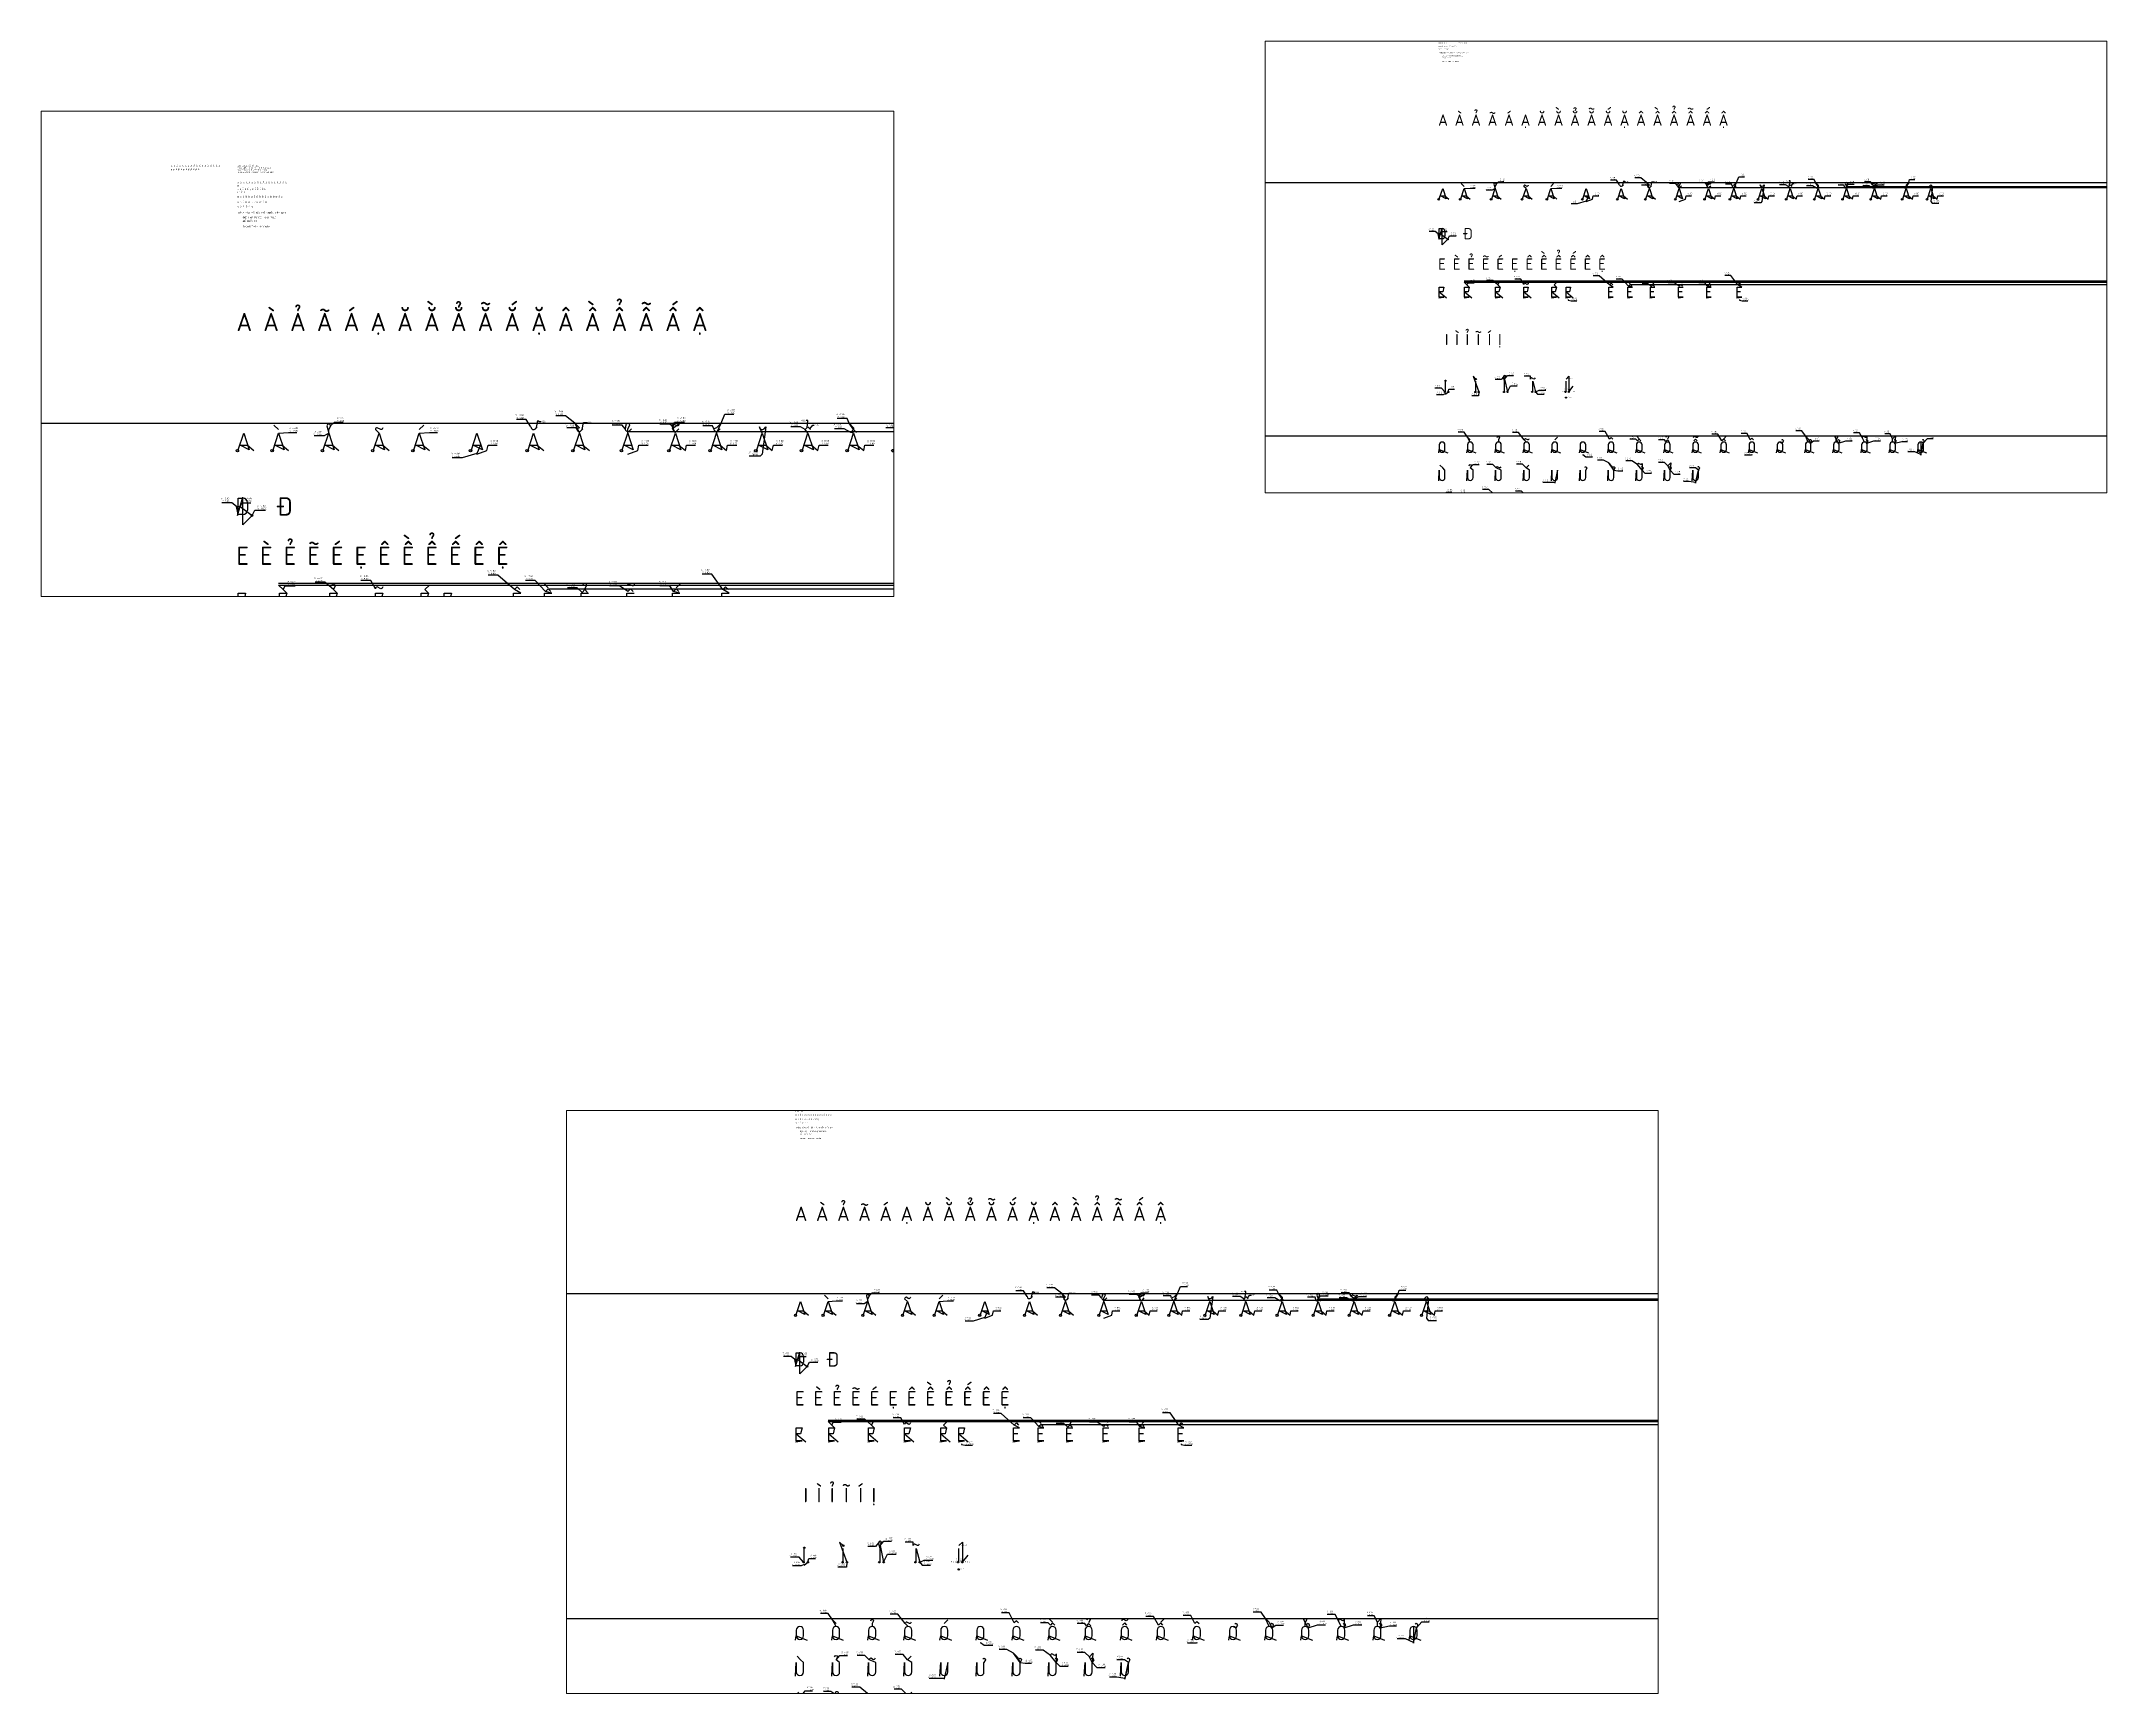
# Paper-space layout 'Layout1' of a CAD drawing. Header units: millimetres. Extents: x 3.3 to 14.5, y -3.4 to 5.6.
# The model-space entities are those that its viewports show. They can reach past a viewport. Long polylines and large blocks are cut down to what shows.
import ezdxf

# ---------------------------------------------------------------- set-up
doc = ezdxf.new("R2010")
doc.units = ezdxf.units.MM
doc.linetypes.add('DASHED', pattern=[0.75, 0.5, -0.25])
for name, color, linetype in [('1', 1, 'Continuous'), ('2', 2, 'Continuous'), ('7', 7, 'DASHED'), ('TEKST-1.5mm', 7, 'Continuous')]:
    doc.layers.add(name, color=color, linetype=linetype)
doc.styles.add('xiso', font='iso3098b.shx', dxfattribs={"bigfont": 'as_sym.shx'})
doc.dimstyles.new('xStandard', dxfattribs={"dimtxt": 1.8, "dimasz": 1.8, "dimexe": 0.5, "dimexo": 0.55, "dimgap": 0.75, "dimtad": 1, "dimdec": 0, "dimlfac": 1000, "dimzin": 3, "dimdsep": 46, "dimtxsty": 'xiso', "dimcen": 0.25, "dimdle": 0.0625, "dimclrd": 1, "dimclre": 1, "dimclrt": 7, "dimadec": 0, "dimazin": 0, "dimtfac": 1, "dimtofl": 0, "dimtmove": 2, "dimatfit": 3, "dimfxl": 1, "dimtolj": 1, "dimtzin": 0, "dimarcsym": 0})

msp = doc.modelspace()

# ---------------------------------------------------------------- linework, layer by layer
at = {"layer": '1'}
msp.add_line((574, -3), (574, -4), dxfattribs=at)
at = {"layer": '2'}
for p, q in [((226, -319), (231, -314)), ((226, -341), (226, -323))]:
    msp.add_line(p, q, dxfattribs=at)
at = {"layer": '7'}
for p, q in [((98, 27), (100, 19)), ((100, 19), (100, 23)), ((155, 19), (151, 23)), ((369, 30), (374, 19)), ((374, 25), (371, 24)), ((425, 28), (424, 24)), ((427, 19), (427, 24)), ((479, 19), (475, 27)), ((483, 29), (476, 24)), ((524, 25), (521, 24)), ((524, 19), (529, 30)), ((574, 19), (571, 26)), ((578, 26), (574, -4)), ((624, 19), (621, 23)), ((674, 23), (669, 30)), ((674, 25), (674, 23)), ((722, 28), (724, 23)), ((724, 23), (724, 24)), ((774, 23), (770, 26)), ((774, 23), (778, 28)), ((835, 30), (830, 23)), ((830, 25), (830, 23)), ((874, 19), (871, 23)), ((877, 23), (874, -4)), ((0, 0), (1, 1)), ((13, 1), (3, 6)), ((11, 6), (18, 0)), ((38, 0), (39, 1)), ((51, 1), (41, 6)), ((49, 6), (56, 0)), ((93, 0), (94, 1)), ((106, 1), (96, 6)), ((104, 6), (111, 0)), ((148, 0), (149, 1)), ((161, 1), (151, 6)), ((159, 6), (166, 0)), ((192, 0), (193, 1)), ((205, 1), (195, 6)), ((203, 6), (210, 0)), ((255, 0), (256, 1)), ((268, 1), (258, 6)), ((266, 6), (262, -3)), ((262, -4), (273, 0)), ((317, 0), (318, 1)), ((330, 1), (320, 6)), ((328, 6), (335, 0)), ((367, 0), (368, 1)), ((380, 1), (370, 6)), ((378, 6), (385, 0)), ((420, 0), (421, 1)), ((433, 1), (423, 6)), ((427, -4), (438, 0)), ((472, 0), (473, 1)), ((485, 1), (475, 6)), ((483, 6), (490, 0)), ((517, 0), (518, 1)), ((530, 1), (520, 6)), ((528, 6), (535, 0)), ((567, 0), (568, 1)), ((580, 1), (570, 6)), ((578, 6), (585, 0)), ((617, 0), (618, 1)), ((630, 1), (620, 6)), ((628, 6), (635, 0)), ((667, 0), (668, 1)), ((680, 1), (670, 6)), ((674, 19), (671, 20)), ((678, 6), (685, 0)), ((717, 0), (718, 1)), ((730, 1), (720, 6)), ((724, 19), (721, 20)), ((728, 6), (735, 0)), ((767, 0), (768, 1)), ((780, 1), (770, 6)), ((774, 19), (771, 20)), ((778, 6), (785, 0)), ((823, 0), (824, 1)), ((836, 1), (826, 6)), ((830, 19), (827, 20)), ((834, 6), (841, 0)), ((867, 0), (868, 1)), ((880, 1), (870, 6)), ((878, 6), (885, 0)), ((1, -70), (-1, -61)), ((3, -61), (16, -71)), ((0, -71), (1, -70)), ((9, -156), (7, -164)), ((54, -156), (50, -152)), ((54, -156), (52, -164)), ((109, -156), (105, -152)), ((109, -156), (107, -164)), ((159, -156), (157, -164)), ((209, -156), (205, -152)), ((209, -156), (207, -164)), ((234, -156), (232, -164)), ((310, -156), (303, -152)), ((344, -156), (337, -154)), ((484, -156), (477, -154)), ((538, -156), (531, -152)), ((0, -175), (9, -174)), ((1, -164), (14, -175)), ((45, -175), (54, -174)), ((46, -164), (59, -175)), ((100, -175), (109, -174)), ((101, -164), (114, -175)), ((150, -175), (159, -174)), ((151, -164), (164, -175)), ((200, -175), (209, -174)), ((201, -164), (214, -175)), ((225, -175), (234, -174)), ((226, -164), (239, -175)), ((301, -175), (310, -174)), ((335, -175), (344, -174)), ((375, -175), (384, -174)), ((425, -175), (434, -174)), ((475, -175), (484, -174)), ((529, -175), (538, -174)), ((117, -323), (115, -315)), ((117, -319), (122, -342)), ((167, -323), (172, -342)), ((11, -342), (12, -341)), ((12, -346), (17, -342)), ((65, -342), (66, -341)), ((116, -342), (117, -341)), ((166, -342), (167, -341)), ((225, -342), (226, -341)), ((56, -431), (51, -422)), ((106, -427), (106, -431)), ((156, -431), (152, -427)), ((656, -431), (651, -420)), ((656, -425), (660, -433)), ((710, -433), (704, -422)), ((706, -431), (706, -426)), ((756, -431), (752, -423)), ((760, -421), (760, -433)), ((806, -431), (806, -425)), ((811, -420), (810, -433)), ((0, -450), (1, -444)), ((1, -444), (16, -450)), ((50, -450), (51, -444)), ((51, -444), (66, -450)), ((100, -450), (101, -444)), ((101, -444), (116, -450)), ((150, -450), (151, -444)), ((151, -444), (166, -450)), ((200, -450), (201, -444)), ((201, -444), (216, -450)), ((250, -450), (251, -444)), ((251, -444), (266, -450)), ((300, -450), (301, -444)), ((301, -444), (316, -450)), ((350, -450), (351, -444)), ((351, -444), (366, -450)), ((400, -450), (401, -444)), ((401, -444), (416, -450)), ((450, -450), (451, -444)), ((451, -444), (466, -450)), ((500, -450), (501, -444)), ((501, -444), (516, -450)), ((550, -450), (551, -444)), ((551, -444), (566, -450)), ((600, -450), (601, -444)), ((601, -444), (616, -450)), ((606, -431), (610, -433)), ((650, -450), (651, -444)), ((651, -444), (666, -450)), ((700, -450), (701, -444)), ((701, -444), (716, -450)), ((750, -450), (751, -444)), ((751, -444), (766, -450)), ((800, -450), (801, -444)), ((801, -444), (816, -450)), ((850, -450), (851, -444)), ((851, -444), (866, -450)), ((856, -431), (856, -453)), ((856, -454), (860, -433)), ((311, -481), (302, -468)), ((307, -473), (311, -481)), ((361, -481), (353, -471)), ((361, -469), (361, -481)), ((411, -481), (407, -473)), ((412, -468), (411, -481)), ((0, -500), (1, -481)), ((11, -481), (7, -477)), ((50, -500), (51, -481)), ((61, -481), (56, -477)), ((100, -500), (101, -481)), ((111, -481), (102, -477)), ((150, -500), (151, -481)), ((161, -481), (155, -477)), ((200, -500), (201, -481)), ((211, -481), (206, -503)), ((250, -500), (251, -481)), ((300, -500), (301, -481)), ((350, -500), (351, -481)), ((400, -500), (401, -481)), ((450, -500), (451, -481)), ((461, -481), (456, -503)), ((456, -504), (461, -481)), ((0, -550), (1, -531)), ((8, -527), (7, -539)), ((13, -531), (7, -539)), ((50, -550), (51, -531)), ((57, -527), (57, -539)), ((63, -531), (57, -539)), ((100, -550), (101, -531)), ((103, -527), (107, -539)), ((113, -531), (107, -539)), ((150, -550), (151, -531)), ((156, -527), (157, -539)), ((163, -531), (157, -539)), ((200, -550), (201, -531)), ((213, -531), (207, -539))]:
    msp.add_line(p, q, dxfattribs=at)
msp.add_lwpolyline([(231, -314), (231, -342)], dxfattribs=at)
at = {"layer": 'DEFPOINTS'}
for p, q in [((66, -319), (61, -314)), ((12, -341), (12, -323)), ((66, -341), (66, -323)), ((117, -341), (117, -323)), ((167, -341), (167, -323)), ((12, -345), (12, -346)), ((56, -427), (51, -422)), ((206, -427), (211, -422)), ((7, -477), (2, -472)), ((155, -477), (160, -472)), ((8, -527), (3, -522)), ((156, -527), (161, -522))]:
    msp.add_line(p, q, dxfattribs=at)
msp.add_lwpolyline([(61, -314), (71, -342)], dxfattribs=at)
for centre in [(12, -322), (66, -319), (11, -342), (17, -342), (65, -342), (71, -342), (116, -342), (122, -342), (166, -342), (225, -342), (226, -352), (231, -342)]:
    msp.add_circle(centre, 1, dxfattribs=at)
for centre in [(100, 27), (724, 28), (117, -315)]:
    msp.add_arc(centre, 2, 0, 180, dxfattribs=at)
at = {"layer": 'TEKST-1.5mm'}
for p, q in [((45, 23), (40, 28)), ((102, 27), (100, 23)), ((199, 23), (204, 28)), ((374, 25), (369, 30)), ((524, 25), (529, 30)), ((624, 26), (621, 23)), ((624, 26), (627, 23)), ((674, 25), (669, 30)), ((674, 23), (671, 20)), ((674, 23), (677, 20)), ((724, 23), (721, 20)), ((726, 28), (724, 24)), ((724, 23), (727, 20)), ((830, 23), (827, 20)), ((830, 25), (835, 30)), ((830, 23), (833, 20)), ((874, 26), (871, 23)), ((874, 26), (877, 23)), ((1, 1), (7, 19)), ((3, 6), (11, 6)), ((7, 19), (13, 1)), ((39, 1), (45, 19)), ((41, 6), (49, 6)), ((45, 19), (51, 1)), ((94, 1), (100, 19)), ((96, 6), (104, 6)), ((100, 19), (106, 1)), ((149, 1), (155, 19)), ((151, 6), (159, 6)), ((155, 19), (161, 1)), ((193, 1), (199, 19)), ((195, 6), (203, 6)), ((199, 19), (205, 1)), ((256, 1), (262, 19)), ((258, 6), (266, 6)), ((262, 19), (268, 1)), ((318, 1), (324, 19)), ((320, 6), (328, 6)), ((324, 19), (330, 1)), ((368, 1), (374, 19)), ((370, 6), (378, 6)), ((374, 19), (380, 1)), ((421, 1), (427, 19)), ((423, 6), (431, 6)), ((427, 19), (433, 1)), ((473, 1), (479, 19)), ((475, 6), (483, 6)), ((479, 19), (485, 1)), ((518, 1), (524, 19)), ((520, 6), (528, 6)), ((524, 19), (530, 1)), ((568, 1), (574, 19)), ((570, 6), (578, 6)), ((574, 19), (580, 1)), ((618, 1), (624, 19)), ((620, 6), (628, 6)), ((624, 19), (630, 1)), ((668, 1), (674, 19)), ((670, 6), (678, 6)), ((674, 19), (680, 1)), ((718, 1), (724, 19)), ((720, 6), (728, 6)), ((724, 19), (730, 1)), ((768, 1), (774, 19)), ((770, 6), (778, 6)), ((774, 19), (780, 1)), ((824, 1), (830, 19)), ((826, 6), (834, 6)), ((830, 19), (836, 1)), ((868, 1), (874, 19)), ((870, 6), (878, 6)), ((874, 19), (880, 1)), ((262, -3), (262, -4)), ((874, -3), (874, -4)), ((-1, -61), (3, -61)), ((0, -71), (6, -51)), ((1, -70), (1, -52)), ((1, -52), (6, -52)), ((6, -81), (6, -51)), ((11, -57), (11, -65)), ((6, -70), (1, -70)), ((16, -71), (6, -81)), ((1, -174), (1, -156)), ((1, -156), (9, -156)), ((50, -152), (45, -147)), ((46, -174), (46, -156)), ((46, -156), (54, -156)), ((101, -174), (101, -156)), ((101, -156), (109, -156)), ((151, -174), (151, -156)), ((151, -156), (159, -156)), ((201, -174), (201, -156)), ((201, -156), (209, -156)), ((205, -152), (210, -147)), ((226, -174), (226, -156)), ((226, -156), (234, -156)), ((302, -174), (302, -156)), ((302, -156), (310, -156)), ((306, -149), (303, -152)), ((306, -149), (309, -152)), ((340, -150), (335, -145)), ((336, -174), (336, -156)), ((336, -156), (344, -156)), ((340, -151), (337, -154)), ((340, -151), (343, -154)), ((376, -174), (376, -156)), ((376, -156), (384, -156)), ((426, -174), (426, -156)), ((426, -156), (434, -156)), ((476, -174), (476, -156)), ((476, -156), (484, -156)), ((480, -151), (477, -154)), ((480, -150), (485, -145)), ((480, -151), (483, -154)), ((530, -174), (530, -156)), ((530, -156), (538, -156)), ((534, -149), (531, -152)), ((534, -149), (537, -152)), ((7, -164), (1, -164)), ((9, -174), (1, -174)), ((52, -164), (46, -164)), ((54, -174), (46, -174)), ((107, -164), (101, -164)), ((109, -174), (101, -174)), ((157, -164), (151, -164)), ((159, -174), (151, -174)), ((207, -164), (201, -164)), ((209, -174), (201, -174)), ((232, -164), (226, -164)), ((234, -174), (226, -174)), ((230, -178), (230, -179)), ((308, -164), (302, -164)), ((310, -174), (302, -174)), ((342, -164), (336, -164)), ((344, -174), (336, -174)), ((382, -164), (376, -164)), ((384, -174), (376, -174)), ((432, -164), (426, -164)), ((434, -174), (426, -174)), ((482, -164), (476, -164)), ((484, -174), (476, -174)), ((536, -164), (530, -164)), ((538, -174), (530, -174)), ((534, -178), (534, -179)), ((119, -315), (117, -319)), ((117, -315), (118.8, -316.9)), ((356, -425), (351, -420)), ((506, -425), (511, -420)), ((612, -429), (610, -433)), ((656, -425), (651, -420)), ((662, -429), (660, -433)), ((712, -429), (710, -433)), ((762, -429), (760, -433)), ((806, -425), (811, -420)), ((812, -429), (810, -433)), ((862, -429), (860, -433)), ((1, -436), (1, -444)), ((11, -444), (11, -436)), ((51, -436), (51, -444)), ((61, -444), (61, -436)), ((101, -436), (101, -444)), ((111, -444), (111, -436)), ((151, -436), (151, -444)), ((161, -444), (161, -436)), ((201, -436), (201, -444)), ((211, -444), (211, -436)), ((251, -436), (251, -444)), ((261, -444), (261, -436)), ((301, -436), (301, -444)), ((311, -444), (311, -436)), ((351, -436), (351, -444)), ((361, -444), (361, -436)), ((401, -436), (401, -444)), ((411, -444), (411, -436)), ((451, -436), (451, -444)), ((461, -444), (461, -436)), ((501, -436), (501, -444)), ((511, -444), (511, -436)), ((551, -436), (551, -444)), ((561, -444), (561, -436)), ((601, -436), (601, -444)), ((611, -444), (611, -436)), ((651, -436), (651, -444)), ((661, -444), (661, -436)), ((701, -436), (701, -444)), ((711, -444), (711, -436)), ((751, -436), (751, -444)), ((761, -444), (761, -436)), ((801, -436), (801, -444)), ((811, -444), (811, -436)), ((851, -436), (851, -444)), ((861, -444), (861, -436)), ((256, -453), (256, -454)), ((307, -473), (302, -468)), ((407, -473), (412, -468)), ((556, -453), (556, -454)), ((856, -453), (856, -454)), ((1, -481), (1, -494)), ((11, -494), (11, -481)), ((51, -481), (51, -494)), ((61, -494), (61, -481)), ((101, -481), (101, -494)), ((111, -494), (111, -481)), ((151, -481), (151, -494)), ((161, -494), (161, -481)), ((201, -481), (201, -494)), ((211, -494), (211, -481)), ((251, -481), (251, -494)), ((261, -494), (261, -481)), ((301, -481), (301, -494)), ((311, -494), (311, -481)), ((351, -481), (351, -494)), ((363, -477), (361, -481)), ((361, -494), (361, -481)), ((401, -481), (401, -494)), ((413, -477), (411, -481)), ((411, -494), (411, -481)), ((451, -481), (451, -494)), ((463, -477), (461, -481)), ((461, -494), (461, -481)), ((206, -503), (206, -504)), ((456, -503), (456, -504)), ((1, -531), (7, -539)), ((7, -539), (13, -531)), ((51, -531), (57, -539)), ((57, -539), (63, -531)), ((101, -531), (107, -539)), ((107, -539), (113, -531)), ((151, -531), (157, -539)), ((157, -539), (163, -531)), ((201, -531), (207, -539)), ((207, -539), (213, -531))]:
    msp.add_line(p, q, dxfattribs=at)
for p in [(40, 30), (351, -420)]:
    msp.add_xline(p, (1, 0), dxfattribs=at)
for p in [(724, 23), (427, 21), (45, -145), (45, -147), (340, -151)]:
    msp.add_ray(p, (1, 0), dxfattribs=at)
for points in [[(159, 25, -0.414214), (157, 23), (153, 25, 0.414214), (151, 23)], [(321, 26, 0.668179), (326.1, 23.9), (328, 26)], [(371, 24, 0.668179), (376.1, 21.9), (378, 24)], [(424, 24, 0.668179), (429.1, 21.9), (431, 24)], [(425, 28, -1), (429, 28), (427, 24)], [(483, 29, -0.414214), (481, 27), (477, 29, 0.414214), (475, 27)], [(476, 24, 0.668179), (481.1, 21.9), (483, 24)], [(521, 24, 0.668179), (526.1, 21.9), (528, 24)], [(571, 26, 0.668179), (576.1, 23.9), (578, 26)], [(778, 28, -0.414214), (776, 26), (772, 28, 0.414214), (770, 26)], [(103, -148, -1), (107, -148), (105, -152)], [(159, -149, -0.414214), (157, -151), (153, -149, 0.414214), (151, -151)], [(378, -147, -1), (382, -147), (380, -151)], [(434, -146, -0.414214), (432, -148), (428, -146, 0.414214), (426, -148)], [(171, -317, -0.414214), (169, -319), (165, -317, 0.414214), (163, -319)], [(104, -423, -1), (108, -423), (106, -427)], [(160, -425, -0.414214), (158, -427), (154, -425, 0.414214), (152, -427)], [(404, -422, -1), (408, -422), (406, -426)], [(460, -421, -0.414214), (458, -423), (454, -421, 0.414214), (452, -423)], [(704, -422, -1), (708, -422), (706, -426)], [(760, -421, -0.414214), (758, -423), (754, -421, 0.414214), (752, -423)], [(54, -473, -1), (58, -473), (56, -477)], [(361, -469, -0.414214), (359, -471), (355, -469, 0.414214), (353, -471)], [(110, -475, -0.414214), (108, -477), (104, -475, 0.414214), (102, -477)], [(259.6, -475.6, -0.668179), (263, -477), (261, -481)], [(309.6, -475.6, -0.668179), (313, -477), (311, -481)], [(55, -523, -1), (59, -523), (57, -527)], [(111, -525, -0.414214), (109, -527), (105, -525, 0.414214), (103, -527)]]:
    msp.add_lwpolyline(points, format="xyb", dxfattribs=at)
for points in [[(777, 20), (774, 23), (771, 20)], [(383, -155), (380, -152), (377, -155)], [(433, -154), (430, -151), (427, -154)], [(309, -426), (306, -423), (303, -426)], [(359, -429), (356, -426), (353, -429)], [(409, -430), (406, -427), (403, -430)], [(459, -429), (456, -426), (453, -429)], [(509, -429), (506, -426), (503, -429)], [(553, -427), (556, -424), (559, -427)]]:
    msp.add_lwpolyline(points, dxfattribs=at)
for centre, radius in [((0, 0), 1.41), ((38, 0), 1.41), ((93, 0), 1.41), ((148, 0), 1.41), ((192, 0), 1.41), ((255, 0), 1.41), ((317, 0), 1.41), ((367, 0), 1.41), ((420, 0), 1.41), ((472, 0), 1.41), ((517, 0), 1.41), ((567, 0), 1.41), ((617, 0), 1.41), ((667, 0), 1.41), ((717, 0), 1.41), ((767, 0), 1.41), ((823, 0), 1.41), ((867, 0), 1.41), ((16, -71), 1), ((172, -342), 1)]:
    msp.add_circle(centre, radius, dxfattribs=at)
for centre, radius, start, end in [((6, -57), 5, 0, 90), ((6, -65), 5, 270, 0), ((610, -429), 2, 0, 135), ((660, -429), 2, 0, 135), ((710, -429), 2, 0, 135), ((760, -429), 2, 0, 135), ((810, -429), 2, 0, 135), ((860, -429), 2, 0, 135), ((6, -436), 5, 0, 180), ((6, -444), 5, 180, 0), ((56, -436), 5, 0, 180), ((56, -444), 5, 180, 0), ((106, -436), 5, 0, 180), ((106, -444), 5, 180, 0), ((156, -436), 5, 0, 180), ((156, -444), 5, 180, 0), ((206, -436), 5, 0, 180), ((206, -444), 5, 180, 0), ((256, -436), 5, 0, 180), ((256, -444), 5, 180, 0), ((306, -436), 5, 0, 180), ((306, -444), 5, 180, 0), ((356, -436), 5, 0, 180), ((356, -444), 5, 180, 0), ((406, -436), 5, 0, 180), ((406, -444), 5, 180, 0), ((456, -436), 5, 0, 180), ((456, -444), 5, 180, 0), ((506, -436), 5, 0, 180), ((506, -444), 5, 180, 0), ((556, -436), 5, 0, 180), ((556, -444), 5, 180, 0), ((606, -436), 5, 0, 180), ((606, -444), 5, 180, 0), ((656, -436), 5, 0, 180), ((656, -444), 5, 180, 0), ((706, -436), 5, 0, 180), ((706, -444), 5, 180, 0), ((756, -436), 5, 0, 180), ((756, -444), 5, 180, 0), ((806, -436), 5, 0, 180), ((806, -444), 5, 180, 0), ((856, -436), 5, 0, 180), ((856, -444), 5, 180, 0), ((6, -494), 5, 180, 0), ((56, -494), 5, 180, 0), ((106, -494), 5, 180, 0), ((156, -494), 5, 180, 0), ((206, -494), 5, 180, 0), ((256, -494), 5, 180, 0), ((306, -494), 5, 180, 0), ((356, -494), 5, 180, 0), ((361, -477), 2, 0, 135), ((406, -494), 5, 180, 0), ((411, -477), 2, 0, 135), ((456, -494), 5, 180, 0), ((461, -477), 2, 0, 135)]:
    msp.add_arc(centre, radius, start, end, dxfattribs=at)

# ---------------------------------------------------------------- texts
at = {"layer": 'DEFPOINTS', "color": 7, "char_height": 1.8, "attachment_point": 7, "style": 'xiso'}
for s, insert in [('\\A1;V Start', (228.6, -319.2)), ('\\A1;H Start', (215, -342)), ('\\A1;V End', (228.5, -352)), ('\\A1;H end', (234.6, -342))]:
    msp.add_mtext(s, dxfattribs=dict(at, insert=insert))
at = {"layer": 'TEKST-1.5mm', "style": 'xiso'}
for s, height, p in [('A À Ả Ã Á Ạ Ă Ằ Ẳ Ẵ Ắ Ặ Â Ầ Ẩ Ẫ Ấ Ậ', 1.8, (-72.8, 310)), ('E È Ẻ Ẽ É Ẹ Ê Ề Ể Ế Ê Ệ', 1.8, (-72.8, 306)), ('A À Ả Ã Á Ạ Ă Ằ Ẳ Ẵ Ắ Ặ Â Ầ Ẩ Ẫ Ấ Ậ', 1.8, (0, 292)), ('Đ', 1.8, (0, 288.5)), ('I Ì Ỉ Ĩ Í Ị', 1.8, (-0.1, 281.5)), ('O Ò Ỏ Õ Ó Ọ Ô Ồ Ỗ Ố Ộ Ơ Ờ Ở Ỡ Ớ Ợ', 1.8, (-0.1, 276.6)), ('U Ù Ủ Ũ Ú Ụ Ư Ừ Ữ Ứ Ự', 1.8, (-0.1, 270.6)), ('E È Ẻ Ẽ É Ẹ Ê Ề Ể Ế Ê Ệ', 1.8, (0, 285)), ('Y Ỳ Ỷ Ỹ Ý Ỵ', 1.8, (-0.1, 265.6)), ('CỘNG HÒA XÃ HỘI CHỦ NGHĨA VIỆT NAM', 1.8, (0.9, 259)), ('ĐỘC LẬP TỰ DO HẠNH PHÚC', 1.8, (5.9, 254)), ('ĐẾ QUỐC MỸ', 1.8, (5.9, 250)), ('TRỌNG THỦY MỴ CHÂU', 1.8, (5.9, 244)), ('A À Ả Ã Á Ạ Ă Ằ Ẳ Ẵ Ắ Ặ Â Ầ Ẩ Ẫ Ấ Ậ', 20, (-1, 130.7)), ('Đ', 20, (43, -71)), ('E È Ẻ Ẽ É Ẹ Ê Ề Ể Ế Ê Ệ', 20, (-1, -125))]:
    msp.add_text(s, height=height, dxfattribs=at).set_placement(p)
at = {"layer": 'TEKST-1.5mm', "attachment_point": 1, "style": 'xiso'}
for s, width, gutter_width, insert, char_height in [('ĐẦU LÒNG 2 Ả TỐ NGA\\PTHÚY KIỀU LÀ CHỊ EM LÀ THÚY VÂN\\PMAI CỐT CÁCH TUYẾT TINH THẦN\\PMỖI NGƯỜI MỖI VẺ MƯỜI PHÂN VẸN MƯỜI', 46.327, 6.9, (0, 312), 1.38), ('I Ì Ỉ Ĩ Í Ị', 370, 200, (11, -239), 20)]:
    msp.add_mtext_dynamic_manual_height_columns(s, width=width, gutter_width=gutter_width, heights=[0], dxfattribs=dict(at, insert=insert, char_height=char_height))
at = {"layer": 'TEKST-1.5mm', "color": 7, "char_height": 1.8, "style": 'xiso'}
for s, insert, attachment_point in [('\\A1;X 5.00\\PY 11.00', (535.8, 40.8), 7), ('\\A1;X -5.00\\PY -9.00', (56.8, 20.8), 7), ('\\A1;X 2.00\\PY 4.00', (108.8, 31.8), 7), ('\\A1;X -5.00\\PY -9.00', (210.8, 20.8), 7), ('\\A1;X -3.00\\PY 7.00', (313.2, 34.8), 9), ('022', (332.7, 32.8), 1), ('\\A1;X -5.00\\PY 11.00', (356.2, 38.8), 9), ('\\A1;X -3.00\\PY -1.00', (368.2, 25.8), 9), ('022', (383.7, 31.8), 1), ('\\A1;X -1.00\\PY -4.00', (418.2, 28.8), 9), ('\\A1;X -4.00\\PY 8.00', (470.2, 29.8), 9), ('\\A1;X -7.00\\PY -5.00', (480.8, 31.8), 7), ('\\A1;X -3.00\\PY -1.00', (517.2, 27.8), 9), ('\\A1;X -3.00\\PY 4.00', (613.2, 26.8), 9), ('\\A1;032', (621.2, 32.1), 9), ('\\A1;03E', (631.8, 28.9), 1), ('\\A1;X -3.00\\PY 1.00', (661.2, 24.8), 9), ('\\A1;X -5.00\\PY 7.00', (664.2, 35.8), 9), ('\\A1;X -3.00\\PY 1.00', (717.2, 25.8), 9), ('\\A1;X 2.00\\PY -5.00', (729.8, 27.8), 7), ('\\A1;X -3.00\\PY 1.00', (761.2, 24.8), 9), ('\\A1;X -4.00\\PY 3.00', (764.2, 31.8), 9), ('\\A1;X -4.00\\PY -5.00', (782.8, 26.8), 7), ('\\A1;X 5.00\\PY 7.00', (838.8, 35.8), 7), ('\\A1;X 2.00\\PY -8.00', (92.2, 16.8), 9), ('\\A1;X 11.00\\PY 4.00', (276.8, 6.8), 7), ('\\A1;X 11.00\\PY 4.00', (441.8, 6.8), 7), ('\\A1;X 11.00\\PY 4.00', (493.8, 6.8), 7), ('\\A1;X 11.00\\PY 4.00', (538.8, 6.8), 7), ('\\A1;X 11.00\\PY 4.00', (588.8, 6.8), 7), ('\\A1;X 11.00\\PY 4.00', (638.8, 6.8), 7), ('\\A1;X 11.00\\PY 4.00', (688.8, 6.8), 7), ('\\A1;X 11.00\\PY 4.00', (738.8, 6.8), 7), ('\\A1;X 11.00\\PY 4.00', (788.8, 6.8), 7), ('\\A1;X 11.00\\PY 4.00', (844.8, 6.8), 7), ('\\A1;X 11.00\\PY 4.00', (888.8, 6.8), 7), ('\\A1;X -4.00\\PY -9.00', (243.2, -7.2), 9), ('\\A1;X -4.00\\PY -30.00', (569.2, -5.2), 9), ('\\A1;X -3.00\\PY -27.00', (878.8, -6.2), 7), ('\\A1;X -2.00\\PY 9.00', (-8.8, -56.2), 9), ('\\A1;X 4.00\\PY 0.00', (7.8, -56.2), 7), ('\\A1;X 13.00\\PY -10.00', (21.8, -64.2), 7), ('\\A1;X -7.00\\PY 4.00', (282.2, -135.2), 9), ('\\A1;X -7.00\\PY 4.00', (516.2, -134.2), 9), ('\\A1;X -4.00\\PY 4.00', (54.8, -147.2), 7), ('\\A1;X -4.00\\PY 4.00', (93.2, -143.2), 9), ('\\A1;X -8.00\\PY 5.00', (143.2, -141.2), 9), ('\\A1;X -7.00\\PY 2.00', (323.2, -141.2), 9), ('\\A1;X -7.00\\PY 1.00', (369.2, -149.2), 9), ('\\A1;X -7.00\\PY 2.00', (415.2, -147.2), 9), ('\\A1;X -7.00\\PY 2.00', (470.2, -147.2), 9), ('\\A1;X -4.00\\PY -23.00', (235.8, -179.2), 7), ('\\A1;X -3.00\\PY -27.00', (539.8, -179.2), 7), ('\\A1;X -2.00\\PY 8.00', (108.2, -319.2), 9), ('\\A1;X -2.00\\PY -4.00', (124.8, -312.2), 7), ('\\A1;X -4.00\\PY 4.00', (160.2, -313.2), 9), ('\\A1;X -1.00\\PY -20.00', (2.2, -334.2), 9), ('\\A1;X 5.00\\PY 4.00', (20.8, -336.2), 7), ('\\A1;X 5.00\\PY -23.00', (129.8, -330.2), 7), ('\\A1;X 2.00\\PY -23.00', (180.8, -338.2), 7), ('\\A1;X 6.00\\PY 5.00', (230.2, -341.2), 9), ('\\A1;X 0.00\\PY -22.00', (5.2, -346.2), 9), ('\\A1;X 10.00\\PY -28.00', (68.1, -348.2), 9), ('\\A1;X 5.00\\PY -20.00', (177.8, -345.2), 7), ('\\A1;X -3.00\\PY 5.00', (293.2, -411.2), 9), ('\\A1;X -5.00\\PY 11.00', (642.2, -410.2), 9), ('\\A1;X -5.00\\PY 9.00', (42.6, -412.4), 9), ('\\A1;X -4.00\\PY 4.00', (139.2, -413.2), 9), ('\\A1;X -3.00\\PY 2.00', (347.2, -425.2), 9), ('\\A1;X -3.00\\PY 1.00', (398.2, -426.2), 9), ('\\A1;X -3.00\\PY 2.00', (493.2, -416.2), 9), ('\\A1;X -3.00\\PY 4.00', (545.2, -415.2), 9), ('\\A1;X 4.00\\PY -8.00', (667.8, -428.2), 7), ('\\A1;X 6.00\\PY -11.00', (725.7, -427.7), 7), ('\\A1;X -4.00\\PY 8.00', (744.9, -413.7), 9), ('\\A1;X 0.00\\PY -12.00', (775.3, -428.2), 7), ('\\A1;X 0.00\\PY 6.00', (799.1, -415.4), 9), ('\\A1;X -1.00\\PY -13.00', (823.4, -429.3), 7), ('\\A1;X 4.00\\PY 21.00', (870.3, -423.8), 7), ('\\A1;X 0.00\\PY -22.00', (263.8, -456.2), 7), ('\\A1;X -3.00\\PY -26.00', (552.2, -453.2), 9), ('\\A1;X 0.00\\PY -22.00', (842.7, -447.4), 9), ('\\A1;X -5.00\\PY 4.00', (63.8, -470.2), 7), ('\\A1;X -9.00\\PY 4.00', (93.2, -470.2), 9), ('\\A1;X -6.00\\PY 4.00', (146.2, -469.2), 9), ('\\A1;X -9.00\\PY 13.00', (290.2, -462.2), 9), ('\\A1;X -8.00\\PY 10.00', (340.2, -463.2), 9), ('\\A1;X -4.00\\PY 8.00', (398.2, -466.2), 9), ('\\A1;X 5.00\\PY 23.00', (453.2, -476.2), 9), ('\\A1;X 4.00\\PY -8.00', (318.8, -481.2), 7), ('\\A1;X 0.00\\PY -12.00', (368.8, -485.2), 7), ('\\A1;X -1.00\\PY -13.00', (419.8, -487.2), 7), ('\\A1;X -5.00\\PY -22.00', (444.2, -500.2), 9), ('\\A1;X 1.00\\PY 12.00', (15.8, -519.2), 7), ('\\A1;X 0.00\\PY 12.00', (46.2, -520.2), 9), ('\\A1;X -4.00\\PY 12.00', (86.2, -514.2), 9), ('\\A1;X -1.00\\PY 12.00', (144.2, -517.2), 9), ('\\A1;X -5.00\\PY -22.00', (194.2, -502.2), 9)]:
    msp.add_mtext(s, dxfattribs=dict(at, insert=insert, attachment_point=attachment_point))

# ---------------------------------------------------------------- leaders
at = {"layer": 'TEKST-1.5mm', "annotation_type": 0, "has_hookline": 1}
for points, hookline_direction, text_width in [([(102, 27), (106.2, 31), (108, 31)], 0, 7.01), ([(321, 26), (315.8, 34), (314, 34)], 1, 8.09), ([(369, 30), (358.8, 38), (357, 38)], 1, 8.09), ([(371, 24), (370.8, 25), (369, 25)], 1, 8.09), ([(424, 24), (420.8, 28), (419, 28)], 1, 8.27), ([(475, 27), (472.8, 29), (471, 29)], 1, 8.27), ([(476, 24), (478.2, 31), (480, 31)], 0, 8.09), ([(521, 24), (519.8, 27), (518, 27)], 1, 8.09), ([(529, 30), (533.2, 40), (535, 40)], 0, 7.37), ([(621, 23), (615.8, 26), (614, 26)], 1, 8.09), ([(671, 20), (663.8, 24), (662, 24)], 1, 8.09), ([(669, 30), (666.8, 35), (665, 35)], 1, 8.09), ([(721, 20), (719.8, 25), (718, 25)], 1, 8.09), ([(724, 23), (727.2, 27), (729, 27)], 0, 8.09), ([(771, 20), (763.8, 24), (762, 24)], 1, 8.09), ([(770, 26), (766.8, 31), (765, 31)], 1, 8.27), ([(774, 23), (780.2, 26), (782, 26)], 0, 8.27), ([(835, 30), (836.2, 35), (838, 35)], 0, 6.83), ([(45, 19), (56, 20)], 0, 8.09), ([(100, 19), (94.8, 16), (93, 16)], 1, 8.09), ([(199, 19), (210, 20)], 0, 8.09), ([(273, 0), (274.2, 6), (276, 6)], 0, 7.37), ([(438, 0), (439.2, 6), (441, 6)], 0, 7.37), ([(490, 0), (491.2, 6), (493, 6)], 0, 7.37), ([(535, 0), (536.2, 6), (538, 6)], 0, 7.37), ([(585, 0), (586.2, 6), (588, 6)], 0, 7.37), ([(635, 0), (636.2, 6), (638, 6)], 0, 7.37), ([(685, 0), (686.2, 6), (688, 6)], 0, 7.37), ([(735, 0), (736.2, 6), (738, 6)], 0, 7.37), ([(785, 0), (786.2, 6), (788, 6)], 0, 7.37), ([(841, 0), (842.2, 6), (844, 6)], 0, 7.37), ([(885, 0), (886.2, 6), (888, 6)], 0, 7.37), ([(262, -3), (245.8, -8), (244, -8)], 1, 8.27), ([(574, -4), (571.8, -6), (570, -6)], 1, 9.35), ([(874, -4), (876.2, -7), (878, -7)], 0, 9.35), ([(-1, -61), (-6.2, -57), (-8, -57)], 1, 8.09), ([(3, -61), (5.2, -57), (7, -57)], 0, 7.01), ([(16, -71), (19.2, -65), (21, -65)], 0, 8.99), ([(531, -152), (518.8, -135), (517, -135)], 1, 8.09), ([(50, -152), (52.2, -148), (54, -148)], 0, 8.27), ([(105, -152), (95.8, -144), (94, -144)], 1, 8.27), ([(151, -151), (145.8, -142), (144, -142)], 1, 8.09), ([(303, -152), (284.8, -136), (283, -136)], 1, 8.09), ([(337, -154), (325.8, -142), (324, -142)], 1, 8.09), ([(377, -155), (371.8, -150), (370, -150)], 1, 8.09), ([(427, -154), (417.8, -148), (416, -148)], 1, 8.09), ([(477, -154), (472.8, -148), (471, -148)], 1, 8.09), ([(230, -179), (235, -180)], 0, 9.35), ([(534, -179), (539, -180)], 0, 9.35), ([(115, -315), (110.8, -320), (109, -320)], 1, 8.09), ([(117, -319), (122.2, -313), (124, -313)], 0, 8.27), ([(163, -319), (162.8, -314), (161, -314)], 1, 8.27), ([(11, -342), (4.8, -335), (3, -335)], 1, 9.35), ([(17, -342), (18.2, -337), (20, -337)], 0, 7.01), ([(122, -342), (127.2, -331), (129, -331)], 0, 9.35), ([(12, -345), (7.8, -347), (6, -347)], 1, 9.35), ([(71, -342), (70.6, -349), (68.8, -349)], 1, 9.35), ([(172, -342), (178.2, -339), (180, -339)], 0, 9.35), ([(172, -342), (175.2, -346), (177, -346)], 0, 9.35), ([(51, -422), (45.1, -413.1), (43.3, -413.1)], 1, 8.09), ([(152, -427), (141.8, -414), (140, -414)], 1, 8.27), ([(303, -426), (295.8, -412), (294, -412)], 1, 8.09), ([(353, -429), (349.8, -426), (348, -426)], 1, 8.09), ([(403, -430), (400.8, -427), (399, -427)], 1, 8.09), ([(503, -429), (495.8, -417), (494, -417)], 1, 8.09), ([(553, -427), (547.8, -416), (546, -416)], 1, 8.09), ([(651, -420), (644.8, -411), (643, -411)], 1, 8.09), ([(660, -433), (665.2, -429), (667, -429)], 0, 8.09), ([(710, -433), (723.1, -428.5), (724.9, -428.5)], 0, 8.63), ([(752, -423), (747.4, -414.4), (745.6, -414.4)], 1, 8.27), ([(760, -433), (772.8, -428.9), (774.6, -428.9)], 0, 8.99), ([(806, -425), (801.7, -416.1), (799.9, -416.1)], 1, 6.83), ([(860, -433), (867.7, -424.5), (869.5, -424.5)], 0, 7.73), ([(810, -433), (822.6, -430)], 0, 8.99), ([(856, -453), (845.2, -448.2), (843.4, -448.2)], 1, 9.35), ([(56, -477), (61.2, -471), (63, -471)], 0, 8.09), ([(102, -477), (95.8, -471), (94, -471)], 1, 8.09), ([(155, -477), (148.8, -470), (147, -470)], 1, 8.09), ([(256, -453), (261.2, -457), (263, -457)], 0, 9.35), ([(302, -468), (292.8, -463), (291, -463)], 1, 8.09), ([(353, -471), (342.8, -464), (341, -464)], 1, 8.09), ([(407, -473), (400.8, -467), (399, -467)], 1, 8.27), ([(556, -453), (554.8, -454), (553, -454)], 1, 9.35), ([(311, -481), (318, -482)], 0, 8.09), ([(361, -481), (366.2, -486), (368, -486)], 0, 8.99), ([(411, -481), (417.2, -488), (419, -488)], 0, 8.99), ([(461, -481), (455.8, -477), (454, -477)], 1, 8.09), ([(103, -527), (88.8, -515), (87, -515)], 1, 8.27), ([(156, -527), (146.8, -518), (145, -518)], 1, 7.73), ([(206, -503), (195, -503)], 1, 9.35), ([(456, -503), (445, -501)], 1, 9.35), ([(8, -527), (13.2, -520), (15, -520)], 0, 7.73), ([(57, -527), (48.8, -521), (47, -521)], 1, 7.73)]:
    msp.add_leader(points, dimstyle='xStandard', dxfattribs=dict(at, hookline_direction=hookline_direction, text_width=text_width))
for points, hookline_direction, text_width in [([(327, 25.2), (328.5, 32.9), (330.1, 31.9), (331.9, 31.9)], 0, 3.31), ([(377, 23.2), (378.5, 30.9), (382.9, 30.9)], 0, 3.31), ([(623, 25), (623.8, 33), (622, 33)], 1, 3.31), ([(626, 24), (629.2, 28), (631, 28)], 0, 3.23)]:
    msp.add_leader(points, dimstyle='xStandard', override={"dimgap": 0.75, "dimtad": 0}, dxfattribs=dict(at, hookline_direction=hookline_direction, text_width=text_width))
at = {"layer": 'TEKST-1.5mm'}
msp.add_leader([(231, -342), (239, -332)], dimstyle='xStandard', dxfattribs=at)

psp = doc.layouts.get("Layout1")

# ---------------------------------------------------------------- viewports
at = {"layer": 'TEKST-1.5mm'}
for center, size, view_height, status in [((12.182, 4.354), (4.561, 2.44591), 801.42842, 3), ((9.074, -1.796), (5.916, 3.15909), 807.5928, 4)]:
    psp.add_viewport(center=center, size=size, view_center_point=(439.001, -120.17), view_height=view_height, status=status, dxfattribs=at)
psp.add_viewport(center=(5.579, 3.883), size=(4.621, 2.62985), view_center_point=(251.765, 105.726), view_height=530.72838, dxfattribs=at)

doc.saveas('drawing.dxf')
